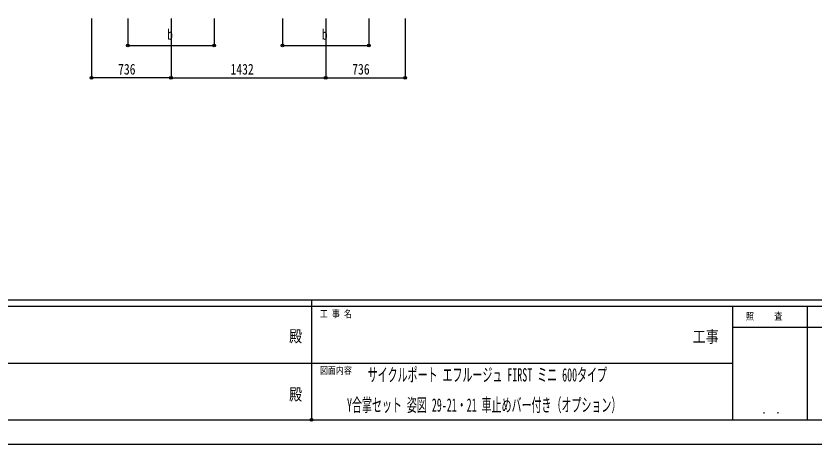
# Model space of a CAD drawing. Units: millimetres, scale not verified. Extents: x -12615 to 12615, y -8910 to 8910.
# Drawn here: x -2751 to 4640, y -8910 to -4940 of the extents above; entities that cross this region are included whole.
import ezdxf
from ezdxf.enums import TextEntityAlignment as Align

# ---------------------------------------------------------------- set-up
doc = ezdxf.new("R2010")
doc.units = ezdxf.units.MM
doc.header["$LTSCALE"] = 50
doc.header["$PDMODE"] = 32
doc.header["$PDSIZE"] = 25
for name, color, linetype in [('0-2_USER1', 3, 'Continuous'), ('0-6_YKK_D', 6, 'Continuous'), ('0-7_YKK_ZWAK', 7, 'Continuous')]:
    doc.layers.add(name, color=color, linetype=linetype)
doc.styles.add('ＭＳ ゴシック', font='')
doc.styles.get('ＭＳ ゴシック').set_extended_font_data('MS Gothic')

msp = doc.modelspace()

# ---------------------------------------------------------------- linework, layer by layer
at = {"layer": '0-6_YKK_D'}
for p, q in [((-2050.74, -4965), (-2050.74, -5516)), ((-1714.94, -4965), (-1714.94, -5216)), ((-1314.74, -4965), (-1314.74, -5516)), ((-1314.74, -4965), (-1314.74, -5516)), ((-914.94, -4965), (-914.94, -5216)), ((-282.94, -4965), (-282.94, -5216)), ((117.26, -4965), (117.26, -5516)), ((117.26, -4965), (117.26, -5516)), ((517.06, -4965), (517.06, -5216)), ((853.26, -4965), (853.26, -5516)), ((-1714.94, -5215), (-914.94, -5215)), ((-282.94, -5215), (517.06, -5215)), ((-1314.74, -5515), (-2050.74, -5515)), ((-1314.74, -5515), (117.26, -5515)), ((117.26, -5515), (853.26, -5515))]:
    msp.add_line(p, q, dxfattribs=at)
for centre in [(-1714.94, -5215), (-914.94, -5215), (-282.94, -5215), (517.06, -5215), (-2050.74, -5515), (-1314.74, -5515), (-1314.74, -5515), (117.26, -5515), (117.26, -5515), (853.26, -5515)]:
    msp.add_circle(centre, 12.75, dxfattribs=at)
at = {"layer": '0-7_YKK_ZWAK'}
for p, q in [((11685.06, -7575), (-11714.94, -7575)), ((-14.94, -7575), (-14.94, -8685)), ((-14.94, -7635), (-3914.94, -7635)), ((3885.06, -7635), (-14.94, -7635)), ((4575.06, -7635), (4575.06, -8685)), ((5955.06, -7830), (3885.06, -7830)), ((-3892.44, -8160), (-14.94, -8160)), ((-14.94, -8160), (3885.06, -8160)), ((-3914.94, -8685), (-14.94, -8685)), ((-14.94, -8685), (3885.06, -8685)), ((3885.06, -8685), (5955.06, -8685))]:
    msp.add_line(p, q, dxfattribs=at)
msp.add_lwpolyline([(-12615, -8910), (12615, -8910), (12615, 8910), (-12615, 8910)], close=True, dxfattribs=at)
msp.add_lwpolyline([(5955.06, -7635), (3885.06, -7635), (3885.06, -8685)], dxfattribs=at)
msp.add_point((-14.94, -8685), dxfattribs=at)

# ---------------------------------------------------------------- texts
at = {"layer": '0-2_USER1', "style": 'ＭＳ ゴシック', "width": 0.55}
for s, p in [('サイクルポート エフルージュ FIRST ミニ 600タイプ', (505.94, -8366.5)), ('Y合掌セット 姿図 29-21・21 車止めバー付き（オプション）', (314.98, -8646.5))]:
    msp.add_text(s, height=123.2, dxfattribs=at).set_placement(p, align=Align.BOTTOM_LEFT)
at = {"layer": '0-6_YKK_D', "style": 'ＭＳ ゴシック', "width": 0.8}
for s, p in [('b', (-1350.94, -5190)), ('b', (81.06, -5190)), ('736', (-1805.14, -5513)), ('1432', (-764.34, -5513)), ('736', (362.86, -5513))]:
    msp.add_text(s, height=98.97, dxfattribs=at).set_placement(p, align=Align.BOTTOM_LEFT)
at = {"layer": '0-7_YKK_ZWAK', "style": 'ＭＳ ゴシック', "width": 0.8}
for s, height, p in [('工 事 名', 65.98, (63.81, -7755)), ('照     査', 65.98, (4009.26, -7777.5)), ('殿', 110, (-221, -7997.5)), ('工事', 110, (3517, -8002.39)), ('図面内容', 65.98, (63.81, -8280)), ('殿', 110, (-221, -8537.5)), ('． ．', 77.75, (4155, -8653.06))]:
    msp.add_text(s, height=height, dxfattribs=at).set_placement(p, align=Align.BOTTOM_LEFT)

doc.saveas('drawing.dxf')
